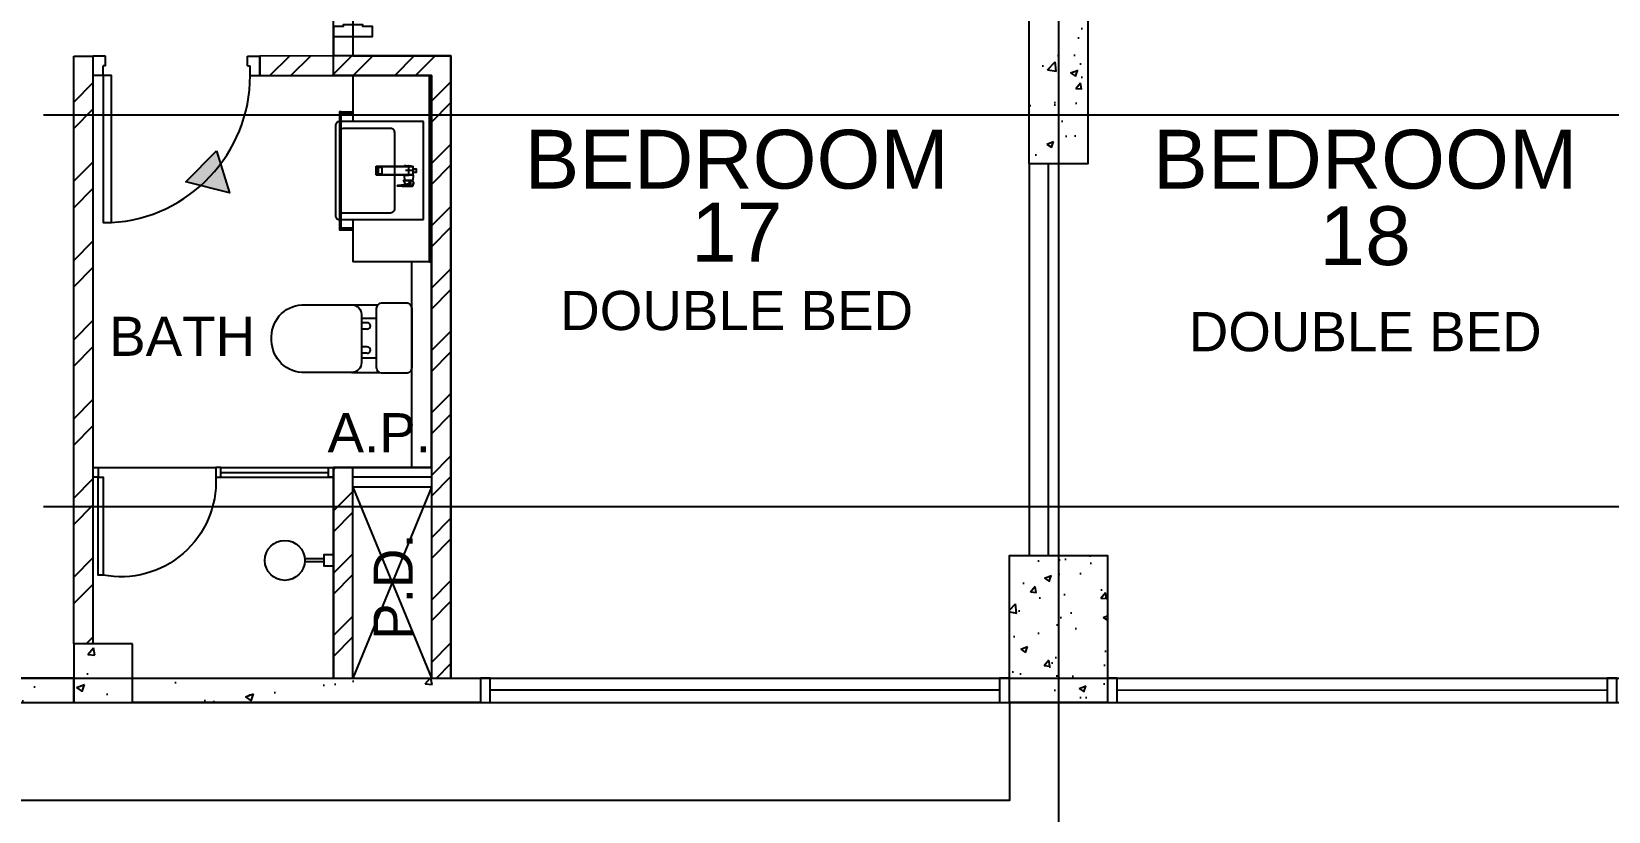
# Model space of a CAD drawing. Header units: millimetres. Extents: x 0 to 70486, y 148 to 42536.
# Drawn here: x 21259 to 29306, y 12362 to 16343 of the extents above; entities that cross this region are included whole.
import ezdxf
from ezdxf.enums import TextEntityAlignment as Align

# ---------------------------------------------------------------- set-up
doc = ezdxf.new("R2010")
doc.units = ezdxf.units.MM
doc.linetypes.add('CENTERX2', pattern=[101.6, 63.5, -12.7, 12.7, -12.7])
for name, color, linetype in [('Architectural Features', 8, 'Continuous'), ('Default', 8, 'Continuous'), ('Door', 8, 'Continuous'), ('Dry Wall', 8, 'Continuous'), ('FSD', 8, 'Continuous'), ('GBP A.P.', 8, 'Continuous'), ('GBP Text 200', 8, 'Continuous'), ('GBP Text 250', 8, 'Continuous'), ('grid', 8, 'CENTERX2'), ('hatch', 8, 'Continuous'), ('LP-Furn built-in', 8, 'Continuous'), ('LP-Furn built-in 2', 8, 'Continuous'), ('LP-Sanitary', 8, 'Continuous'), ('LP-WC', 8, 'Continuous'), ('PD', 8, 'Continuous'), ('PD DOOR', 8, 'Continuous'), ('TEXT', 8, 'Continuous'), ('TEXT Ref', 8, 'Continuous'), ('WALL-NEW', 8, 'Continuous'), ('WALL-STRUCTURE', 8, 'Continuous'), ('WINDOW', 8, 'Continuous'), ('WINDOW-MULLION', 8, 'Continuous'), ('zzz-room mix', 8, 'Continuous')]:
    doc.layers.add(name, color=color, linetype=linetype)
doc.layers.add('LP-Nonplot', color=8, linetype='Continuous', plot=False)
doc.styles.add('BH', font='arial.ttf')

# ---------------------------------------------------------------- blocks, each defined once
blk = doc.blocks.new('SEANNOT_GROUP2')
at = {"layer": 'Default'}
blk.add_line((81.5, 351.1), (81.5, 317.9), dxfattribs=at)
blk = doc.blocks.new('SEANNOT_GROUP3')
at = {"layer": 'Default'}
blk.add_line((99.8, 335.2), (63.8, 335.2), dxfattribs=at)
blk = doc.blocks.new('ghtfdgd')
at = {"layer": 'LP-Sanitary'}
for p, q in [((79230.7, -114993.6), (79230.7, -114979.6)), ((79231.2, -114979.1), (79250.2, -114979.1)), ((79250.7, -114979.6), (79250.7, -114993.6)), ((79214.2, -115039.6), (79218.2, -114994.6)), ((79217.1, -115027.9), (79214.2, -115039.6)), ((79217.1, -115039.6), (79214.2, -115039.6)), ((79215.7, -115019.1), (79215.7, -115005.6)), ((79215.7, -115005.6), (79217.2, -115005.6)), ((79220.2, -114994.6), (79217.1, -115027.9)), ((79217.5, -115184.4), (79217.1, -115027.9)), ((79220.2, -114994.6), (79218.2, -114994.6)), ((79218.9, -115183.4), (79220.2, -114994.6)), ((79261.1, -114994.6), (79220.2, -114994.6)), ((79250.2, -114994.1), (79231.2, -114994.1)), ((79238.9, -114994.1), (79238.9, -114994.6)), ((79242.4, -114994.6), (79242.4, -114994.1)), ((79263.2, -114994.6), (79261.1, -114994.6)), ((79261.1, -114994.6), (79262.4, -115183.4)), ((79264.2, -115027.9), (79261.1, -114994.6)), ((79263.2, -114994.6), (79288.7, -114996.6)), ((79263.2, -114994.6), (79267.1, -115039.6)), ((79264.2, -115027.9), (79263.8, -115184.4)), ((79264.2, -115027.9), (79267.1, -115039.6)), ((79267.1, -115039.6), (79264.2, -115039.6)), ((79288.7, -115037.7), (79267.1, -115039.6)), ((79288.7, -115037.7), (79288.7, -114996.6)), ((79290.7, -115009.4), (79290.7, -115000.9)), ((79290.7, -115009.6), (79290.7, -115009.4)), ((79290.7, -115010.3), (79290.7, -115009.6)), ((79290.7, -115044.4), (79290.7, -115010.3)), ((79290.7, -115044.7), (79290.7, -115044.4)), ((79290.9, -115010.4), (79310.4, -115018.6)), ((79290.9, -115010.4), (79290.9, -115044.5)), ((79290.9, -115044.5), (79310.4, -115036.3)), ((79310.7, -115017.8), (79291, -115009.5)), ((79291, -115009.5), (79291, -115009.5)), ((79291, -115009.5), (79291, -115009.5)), ((79291, -115044.9), (79310.7, -115036.6)), ((79310.4, -115018.6), (79310.5, -115018.7)), ((79310.4, -115036.3), (79310.5, -115036.2)), ((79310.5, -115018.7), (79310.5, -115027.4)), ((79310.5, -115036.2), (79310.5, -115027.4)), ((79310.7, -115017.8), (79314.8, -115009.2)), ((79313.5, -115028.9), (79313.5, -115020.8)), ((79313.5, -115020.8), (79317.3, -115050.9)), ((79313.5, -115028.9), (79313.5, -115036.9)), ((79313.5, -115036.9), (79317.3, -115075.5)), ((79313.5, -115037), (79317.3, -115075.5)), ((79315.2, -115010.7), (79313.6, -115020.4)), ((79313.6, -115020.5), (79313.6, -115020.4)), ((79317.3, -115050.5), (79313.6, -115020.5)), ((79315.2, -115010.7), (79317.3, -115050.4)), ((79318, -115050.2), (79316, -115010.5)), ((79317.3, -115002.9), (79318.9, -114997.5)), ((79319.4, -115044.7), (79317.3, -115002.9)), ((79317.3, -115050.4), (79317.3, -115050.5)), ((79317.3, -115051.4), (79317.3, -115063.3)), ((79317.3, -115075.1), (79317.3, -115063.3)), ((79317.7, -115051.6), (79318.9, -115052.3)), ((79317.7, -115063.5), (79317.7, -115051.6)), ((79317.7, -115063.5), (79317.7, -115075.4)), ((79319.4, -115051), (79318, -115050.2)), ((79318.7, -114997.4), (79318.9, -114997.5)), ((79319.3, -114997.6), (79318.9, -114997.4)), ((79318.9, -114997.5), (79319.4, -114997.7)), ((79318.9, -115074.8), (79318.9, -115052.3)), ((79319.4, -114997.7), (79319.4, -115044.7)), ((79319.4, -115044.7), (79319.4, -115051)), ((79319.8, -115045.3), (79319.8, -114998.3)), ((79319.8, -115051.6), (79319.8, -115045.3)), ((79319.8, -115051.9), (79319.8, -115051.6)), ((79319.8, -115051.9), (79319.8, -115074.4)), ((79317.7, -115075.4), (79318.9, -115074.8)), ((79318, -115076), (79319.3, -115075.3)), ((79319.8, -115074.4), (79319.8, -115074.6)), ((79218.9, -115183.4), (79217.5, -115184.4)), ((79217.5, -115184.4), (79263.8, -115184.4)), ((79262.4, -115183.4), (79218.9, -115183.4)), ((79225, -115154.8), (79225, -115173.1)), ((79255.3, -115153.8), (79226, -115153.8)), ((79255.3, -115154), (79226, -115154)), ((79226, -115174.1), (79255.3, -115174.1)), ((79256.3, -115173.1), (79256.3, -115154.8)), ((79262.4, -115183.4), (79263.8, -115184.4))]:
    blk.add_line(p, q, dxfattribs=at)
for centre, radius, start, end in [((79231.2, -114979.6), 0.5, 90, 180), ((79250.2, -114979.6), 0.5, 0, 90), ((79240.7, -115019.1), 25, 180, 185.74251), ((79231.2, -114993.6), 0.5, 180, 270), ((79250.2, -114993.6), 0.5, 270, 0), ((79280.3, -115017.1), 20, 56.8024, 65.16541), ((79280.3, -115017.1), 20, 294.83459, 301.61275), ((79290.9, -115000.9), 0.2, 127.85265, 180), ((79290.9, -115044.7), 0.2, 180.01397, 293.04704), ((79511, -115282.7), 357.7, 125.84981, 127.98251), ((79530.3, -115308.3), 389.7, 125.92638, 127.88363), ((79234, -109870), 5139.5, 270.63577, 270.89969), ((79227.2, -108854.2), 6155.7, 270.59451, 270.81562), ((79288.3, -115009.7), 2.67, 3.1953, 9.33669), ((79301.7, -114992.9), 0.28, 69.68638, 135.20106), ((79319.7, -114996.5), 23.1, 247.12521, 247.49949), ((79339.3, -115104.4), 73.6, 112.75714, 112.87481), ((79312.3, -115020.9), 1.23, 6.09456, 11.51592), ((79308.7, -115037.4), 4.84, 5.24499, 7.19277), ((79310.7, -115037.3), 2.83, 5.64545, 8.81471), ((79314, -115009.4), 0.822, 12.82151, 37.37855), ((79314.7, -115011.5), 2.53, 77.49723, 90.78809), ((79315.1, -115009.5), 0.509, 38.0096, 78.40522), ((84763.2, -116562.2), 5664.7, 164.02206, 164.08854), ((79313.8, -115010.5), 2.18, 358.67427, 36.2852), ((79317.8, -115050.7), 0.54, 62.22165, 149.68726), ((79305.3, -115051.3), 11.9, 359.62289, 2.1624), ((79315.7, -115050), 2.38, 342.31294, 353.97204), ((79317.3, -115050.2), 0.738, 359.2113, 2.9985), ((79318.5, -114997.9), 0.689, 55.95421, 80.13248), ((79319, -114998.3), 0.8, 0.00654, 61.47672), ((79319.1, -115051.6), 0.688, 1.5121, 63.73401), ((79313.2, -115075.2), 4.12, 356.11976, 1.38136), ((79317.8, -115075.5), 0.494, 177.69922, 295.85307), ((79318.6, -115075.3), 0.938, 181.08912, 220.22046), ((79319, -115074.6), 0.786, 294.19625, 0.49169)]:
    blk.add_arc(centre, radius, start, end, dxfattribs=at)
for centre, major_axis, ratio, start_param, end_param in [((79290.9, -115000.9), (0.2, 0), 0.870233, 1.308042, 3.141593), ((79290.9, -115009.4), (0.2, 0), 0.870251, 1.333095, 3.141593), ((79290.9, -115010.3), (0.2, 0), 0.5, 3.141593, 4.712389), ((79290.9, -115044.4), (0.2, 0), 0.5, 3.141593, 4.712389), ((79290.9, -115000.9), (0.123, -0.158), 0.834595, 2.099205, 3.141593), ((79290.9, -115000.9), (0.123, -0.158), 0.834595, 3.141593, 3.165459), ((79290.9, -115010), (0.077, 0.836), 0.04975, 4.217846, 5.325586), ((79290.9, -115044.1), (-0.077, 0.836), 0.04975, 2.065339, 3.17308), ((79301.6, -114992.9), (0.117, -0.162), 0.844851, 2.109561, 3.167674), ((79310.4, -115018.2), (-0.311, -0.737), 0.21898, 1.092037, 2.210933), ((79310.4, -115035.9), (-0.311, 0.737), 0.21898, 2.049556, 3.141593), ((79310.5, -115018.3), (-0.309, -0.738), 0.217421, 1.09135, 2.210755), ((79310.5, -115035.8), (-0.309, 0.738), 0.217421, 2.050243, 3.169648), ((79310.4, -115035.9), (-0.311, 0.737), 0.21898, 3.141593, 3.168451), ((79314.3, -115020.6), (-0.782, -0.167), 0.921627, 5.682069, 6.099643), ((79314.3, -115020.8), (-0.794, -0.099), 0.898005, 5.760928, 6.175764), ((79314.3, -115036.7), (0.793, 0.106), 0.789486, 3.026004, 3.133916), ((79314.3, -115036.9), (0.796, 0.077), 0.827125, 3.057559, 3.141593), ((79315.1, -115009.6), (0.173, 0.708), 0.018166, 0.444134, 0.918054), ((79315.3, -115009.6), (0.412, 0.321), 0.549065, 0.513637, 1.195391), ((79315.7, -115010.9), (-0.499, -0.026), 0.868619, 4.118709, 5.82428), ((79316.8, -115003.6), (0.961, -0.275), 0.902908, 1.271288, 1.565184), ((79317.8, -115050.6), (-0.5, -0.016), 0.857677, 4.139605, 5.842177), ((79317.8, -115050.9), (-0.5, -0.02), 0.273668, 4.356492, 6.23412), ((79317.8, -115063.3), (-0.5, 0), 0.5, 0.054498, 1.448623), ((79318.4, -114998), (-0.211, -0.772), 0.117484, 2.694436, 3.141054), ((79318.5, -114998.1), (-0.382, -0.703), 0.237912, 2.705017, 3.14394), ((79319, -114998.3), (-0.382, -0.703), 0.237912, 2.705017, 3.141091), ((79319, -114998.3), (-0.8, 0), 0.876594, 3.141494, 4.164132), ((79319, -115045.3), (-0.8, 0), 0.876594, 3.141494, 4.164132), ((79317.8, -115075.5), (-0.494, 0.079), 0.969108, 0.192451, 2.070079), ((79226, -115154.8), (-1, 0), 0.992546, 4.712389, 6.283185), ((79226, -115154.9), (1, 0), 0.890286, 1.570796, 3.141593), ((79226, -115173.1), (1, 0), 0.992546, 3.141593, 4.712389), ((79255.3, -115154.8), (-1, 0), 0.992546, 3.141593, 4.712389), ((79255.3, -115154.9), (1, 0), 0.890286, 0, 1.570796), ((79255.3, -115173.1), (1, 0), 0.992546, 4.712389, 6.283185)]:
    blk.add_ellipse(centre, major_axis=major_axis, ratio=ratio, start_param=start_param, end_param=end_param, dxfattribs=at)
for points, knots in [([(79291, -115009.5), (79291, -115009.5), (79290.9, -115009.5), (79290.8, -115009.6), (79290.7, -115009.6), (79290.7, -115009.6)], [0, 0, 0, 0, 0.5, 0.5, 1, 1, 1, 1]), ([(79291, -115000.7), (79291, -115000.8), (79291, -115000.8), (79291, -115000.9), (79291, -115001.2), (79291, -115001.4), (79291, -115001.7), (79291, -115002.7), (79291, -115003.8), (79291, -115004.8), (79291, -115006.3), (79291, -115007.8), (79291, -115009.2)], [0, 0, 0, 0, 0.02306, 0.02306, 0.02306, 0.115301, 0.115301, 0.115301, 0.484264, 0.484264, 0.484264, 1, 1, 1, 1]), ([(79301.6, -114992.7), (79301.9, -114992.8), (79302.2, -114992.9), (79302.5, -114993), (79305, -114993.6), (79307.5, -114994.3), (79310.1, -114995), (79312.9, -114995.8), (79315.8, -114996.6), (79318.7, -114997.4)], [0, 0, 0, 0, 0.051688, 0.051688, 0.051688, 0.494848, 0.494848, 0.494848, 1, 1, 1, 1]), ([(79310.5, -115018.7), (79310.9, -115018.8), (79311.2, -115019), (79311.9, -115019.4), (79312.2, -115019.7), (79312.8, -115020.1), (79313, -115020.3), (79313.4, -115020.5), (79313.5, -115020.5), (79313.5, -115020.7)], [0, 0, 0, 0, 0.25, 0.25, 0.5, 0.5, 0.75, 0.75, 1, 1, 1, 1]), ([(79310.5, -115036.2), (79310.9, -115036.1), (79311.2, -115035.9), (79311.9, -115035.6), (79312.2, -115035.5), (79312.8, -115035.6), (79313, -115035.7), (79313.4, -115036.2), (79313.5, -115036.5), (79313.5, -115036.8)], [0, 0, 0, 0, 0.25, 0.25, 0.5, 0.5, 0.75, 0.75, 1, 1, 1, 1]), ([(79313.6, -115020.4), (79313.5, -115020.2), (79313.5, -115020), (79313.3, -115019.6), (79313.2, -115019.3), (79312.7, -115018.8), (79312.3, -115018.6), (79311.6, -115018.2), (79311.2, -115018), (79310.8, -115017.9)], [0, 0, 0, 0, 0.25, 0.25, 0.5, 0.5, 0.75, 0.75, 1, 1, 1, 1]), ([(79310.8, -115036.5), (79311, -115036.5), (79311.3, -115036.3), (79311.8, -115036.2), (79312.2, -115036.1), (79312.5, -115036), (79312.8, -115036), (79313, -115036), (79313.1, -115036.1), (79313.2, -115036.2), (79313.4, -115036.3), (79313.5, -115036.6), (79313.5, -115036.7), (79313.5, -115036.8)], [0, 0, 0, 0, 0.124812, 0.2213171, 0.3092796, 0.3899271, 0.4711589, 0.5451559, 0.6166529, 0.6889172, 0.7974179, 0.8896188, 0.9816515, 0.9816515, 0.9816515, 0.9816515]), ([(79314.8, -115009.2), (79314.8, -115009.2), (79314.9, -115009.2), (79314.9, -115009.2), (79315, -115009.2), (79315, -115009.2), (79315.1, -115009.2), (79315.2, -115009.2)], [0, 0, 0, 0, 0.25, 0.25, 0.5, 0.5, 1, 1, 1, 1]), ([(79317.1, -115002.7), (79317, -115003), (79316.9, -115003.3), (79316.8, -115003.6), (79316.5, -115004.7), (79316.2, -115005.8), (79315.9, -115006.9), (79315.7, -115007.6), (79315.4, -115008.3), (79315.2, -115009)], [0, 0, 0, 0, 0.131954, 0.131954, 0.131954, 0.659772, 0.659772, 0.659772, 1, 1, 1, 1]), ([(79315.2, -115009.2), (79315.2, -115009.2), (79315.2, -115009.2), (79315.2, -115009.2), (79315.2, -115009.2), (79315.2, -115009.2)], [0, 0, 0, 0, 0.5, 0.5, 1, 1, 1, 1]), ([(79315.2, -115009.2), (79315.3, -115009.3), (79315.3, -115009.4), (79315.3, -115009.5), (79315.3, -115009.6), (79315.3, -115009.8), (79315.3, -115009.8), (79315.3, -115009.9), (79315.3, -115010), (79315.2, -115010.2), (79315.2, -115010.3), (79315.2, -115010.5), (79315.2, -115010.6), (79315.2, -115010.7)], [0, 0, 0, 0, 0.125, 0.125, 0.25, 0.25, 0.375, 0.375, 0.5, 0.5, 0.75, 0.75, 1, 1, 1, 1]), ([(79318.7, -114997.4), (79318.6, -114997.5), (79318.6, -114997.7), (79318.5, -114997.9), (79318.2, -114999), (79317.9, -115000.1), (79317.5, -115001.2), (79317.4, -115001.7), (79317.2, -115002.2), (79317.1, -115002.7)], [0, 0, 0, 0, 0.095324, 0.095324, 0.095324, 0.707603, 0.707603, 0.707603, 1, 1, 1, 1]), ([(79317.3, -115050.5), (79317.3, -115050.5), (79317.3, -115050.5), (79317.3, -115050.6), (79317.3, -115050.6), (79317.3, -115050.7), (79317.3, -115050.8), (79317.3, -115050.9)], [0, 0, 0, 0, 0.25, 0.25, 0.5, 0.5, 1, 1, 1, 1]), ([(79317.3, -115051.4), (79317.3, -115051.5), (79317.3, -115051.5), (79317.5, -115051.6), (79317.6, -115051.6), (79317.7, -115051.6)], [0, 0, 0, 0, 0.5, 0.5, 1, 1, 1, 1]), ([(79317.7, -115051.6), (79317.7, -115051.6), (79317.7, -115051.5), (79317.8, -115051.4), (79317.8, -115051.3), (79317.8, -115051.1), (79317.8, -115051), (79317.9, -115050.9), (79317.9, -115050.8), (79317.9, -115050.7)], [0, 0, 0, 0, 0.25, 0.25, 0.5, 0.5, 0.75, 0.75, 1, 1, 1, 1]), ([(79319.4, -115051), (79319.4, -115051), (79319.4, -115051), (79319.4, -115051), (79319.4, -115051), (79319.4, -115051), (79319.4, -115051), (79319.4, -115051.1), (79319.4, -115051.1), (79319.4, -115051.2), (79319.4, -115051.2), (79319.3, -115051.3), (79319.3, -115051.3), (79319.3, -115051.4), (79319.3, -115051.5), (79319.2, -115051.6), (79319.2, -115051.6), (79319.1, -115051.7), (79319.1, -115051.8), (79319, -115051.9), (79319, -115052), (79318.9, -115052.1), (79318.9, -115052.1), (79318.9, -115052.2), (79318.9, -115052.3), (79318.9, -115052.3), (79318.9, -115052.3), (79318.9, -115052.3), (79318.9, -115052.3), (79318.9, -115052.3), (79318.9, -115052.3)], [0, 0, 0, 0, 0.000034, 0.000034, 0.000034, 0.03445, 0.03445, 0.03445, 0.175251, 0.175251, 0.175251, 0.317196, 0.317196, 0.317196, 0.479622, 0.479622, 0.479622, 0.662074, 0.662074, 0.662074, 0.829132, 0.829132, 0.829132, 0.958486, 0.958486, 0.958486, 0.999966, 0.999966, 0.999966, 1, 1, 1, 1]), ([(79319.8, -115051.9), (79319.8, -115052), (79319.7, -115052), (79319.7, -115052.1), (79319.6, -115052.2), (79319.4, -115052.3), (79319.3, -115052.3), (79319.1, -115052.3), (79319, -115052.3), (79318.9, -115052.3)], [0, 0, 0, 0, 0.25, 0.25, 0.5, 0.5, 0.75, 0.75, 1, 1, 1, 1]), ([(79317.3, -115075.1), (79317.3, -115075.2), (79317.3, -115075.2), (79317.5, -115075.3), (79317.6, -115075.3), (79317.7, -115075.4)], [0, 0, 0, 0, 0.5, 0.5, 1, 1, 1, 1]), ([(79319.8, -115074.4), (79319.8, -115074.5), (79319.7, -115074.5), (79319.7, -115074.6), (79319.6, -115074.7), (79319.4, -115074.8), (79319.3, -115074.8), (79319.1, -115074.8), (79319, -115074.8), (79318.9, -115074.8)], [0, 0, 0, 0, 0.25, 0.25, 0.5, 0.5, 0.75, 0.75, 1, 1, 1, 1]), ([(79319.3, -115075.3), (79319.3, -115075.3), (79319.3, -115075.3), (79319.2, -115075.3), (79319.2, -115075.3), (79319.1, -115075.3), (79319.1, -115075.2), (79319, -115075.2), (79319, -115075.1), (79318.9, -115075.1), (79318.9, -115075), (79318.9, -115074.9), (79318.9, -115074.9), (79318.9, -115074.9), (79318.9, -115074.8), (79318.9, -115074.8), (79318.9, -115074.8), (79318.9, -115074.8), (79318.9, -115074.8)], [0.3296223, 0.3296223, 0.3296223, 0.3296223, 0.4796217, 0.4796217, 0.4796217, 0.6620737, 0.6620737, 0.6620737, 0.829132, 0.829132, 0.829132, 0.9584856, 0.9584856, 0.9584856, 0.9999655, 0.9999655, 0.9999655, 1, 1, 1, 1])]:
    blk.add_open_spline(points, degree=3, knots=knots, dxfattribs=at)
for points, degree in [([(79301.8, -114992.7), (79301.7, -114992.6), (79301.7, -114992.7), (79301.6, -114992.7)], 3), ([(79318.6, -114997.3), (79316.3, -114996.6), (79310.7, -114995.1), (79301.8, -114992.7)], 3), ([(79313.5, -115028.9), (79313.5, -115028.4), (79313.4, -115028), (79312.3, -115027.4), (79311.4, -115027.4), (79310.5, -115027.4)], 5), ([(79317.9, -115075.9), (79317.9, -115076), (79318, -115076), (79318, -115075.9)], 3)]:
    blk.add_open_spline(points, degree=degree, dxfattribs=at)
at = {"layer": 'LP-Nonplot'}
for name in ['SEANNOT_GROUP3', 'SEANNOT_GROUP2']:
    blk.add_blockref(name, (79159.1, -115352.3), dxfattribs=at)
blk = doc.blocks.new('SINK')
at = {"layer": 'LP-Sanitary'}
blk.add_line((-74936.8, -44774), (-75436.8, -44774), dxfattribs=at)
blk.add_lwpolyline([(-75436.8, -44774), (-75436.8, -45203.2, 0.414214), (-75416.8, -45223.2), (-74956.8, -45223.2, 0.414214), (-74936.8, -45203.2), (-74936.8, -44774)], format="xyb", dxfattribs=at)
blk.add_lwpolyline([(-75401.8, -44941.1), (-75401.8, -45183.3, 0.414117), (-75381.8, -45203.2), (-74991.8, -45203.2, 0.41431), (-74971.8, -45183.2), (-74971.8, -44941.1, 0.414117), (-74991.8, -44921.1), (-75381.8, -44921.1, 0.41431)], format="xyb", close=True, dxfattribs=at)
at = {"layer": 'LP-Furn built-in'}
blk.add_blockref('ghtfdgd', (-154427.4, 70168.1), dxfattribs=at)
blk = doc.blocks.new('pln_sink 1100x380')
at = {"ltscale": 1000}
for p, q in [((0, 0), (400, 0)), ((400, 0), (400, -235)), ((459.9, -184.9), (400, -184.9)), ((459.9, -194.9), (400, -194.9)), ((400, -735), (400, -950)), ((459.9, -776.6), (400, -776.6)), ((459.9, -786.6), (400, -786.6)), ((0, -950), (400, -950))]:
    blk.add_line(p, q, dxfattribs=at)
for points in [[(10, -950), (10, 0), (0, 0), (0, -950), (10, -950)], [(10, 0), (10, -950), (0, -950), (0, 0), (10, 0)]]:
    blk.add_lwpolyline(points, dxfattribs=at)
at = {"ltscale": 200}
blk.add_lwpolyline([(459.9, -184.9), (468.4, -184.9), (468.4, -786.6), (459.9, -786.6)], close=True, dxfattribs=at)
at = {"layer": 'LP-Furn built-in', "extrusion": (0, 0, -1), "zscale": -1, "rotation": 270}
blk.add_blockref('SINK', (44734, -75671.8), dxfattribs=at)
blk = doc.blocks.new('pln_shower head')
at = {"ltscale": 100}
for points in [[(101, 9.1), (200, 9.1)], [(101, -5.9), (200, -5.9)]]:
    blk.add_lwpolyline(points, dxfattribs=at)
at = {"ltscale": 0.5}
blk.add_lwpolyline([(248, 30.1), (248, -29.9), (200, -29.9), (200, 30.1)], close=True, dxfattribs=at)
at = {"ltscale": 100}
blk.add_circle((0, 0), 101.9, dxfattribs=at)
blk = doc.blocks.new('pln_toilet')
for p, q in [((-170.1, -306.5), (-170.1, -171.6)), ((-78.2, -226.9), (-78.2, -256.5)), ((-45, -226.9), (-45, -256.5)), ((44.7, -226.9), (44.7, -256.5)), ((77.9, -226.9), (77.9, -256.5)), ((175.5, -306.5), (175.5, -165.2))]:
    blk.add_line(p, q)
for points in [[(180, -30), (180, -149.3, -0.414214), (150, -179.3), (-150, -179.3, -0.414214), (-180, -149.3), (-180, -30, -0.414214), (-150, 0), (150, 0, -0.414214)], [(175.5, -306.5), (175.5, -545.1, -0.424695), (14, -715.1), (-7.8, -715.1, -0.423698), (-170.1, -545.1), (-170.1, -306.5, -0.414214), (-120.1, -256.5), (125.5, -256.5, -0.414214)]]:
    blk.add_lwpolyline(points, format="xyb", close=True)
for points in [[(-101.9, -256.5), (-101.9, -179.3)], [(102.9, -179.3), (102.9, -256.5)]]:
    blk.add_lwpolyline(points)
for centre in [(-61.6, -226.9), (61.3, -226.9)]:
    blk.add_arc(centre, 16.6, 0, 180)
blk = doc.blocks.new('A$C65CE4B9A')
at = {"layer": 'grid', "ltscale": 200}
for p, q in [((-41000, 10500), (-41000, -20450)), ((-66500, -12450), (0, -12450)), ((-66500, -14450), (0, -14450)), ((-66500, -15450), (0, -15450))]:
    blk.add_line(p, q, dxfattribs=at)

msp = doc.modelspace()

# ---------------------------------------------------------------- hatches: boundary and pattern name
at = {"layer": 'FSD'}
msp.add_hatch(color=256, dxfattribs=at).paths.add_polyline_path([(22203, 15733.5), (22268.5, 15519.5), (22046.1, 15576)])
at = {"layer": 'hatch'}
h = msp.add_hatch(dxfattribs=at)
h.set_pattern_fill('AR-CONC', color=256, scale=50, style=0)
h.set_pattern_definition([(50, (-580552.97, 738548.02), (358.63009, -31.37607), [37.5, -412.5]), (355, (-580552.97, 738548.02), (-69.37567, 376.09607), [30, -330]), (100.4514, (-580523.1, 738545.4), (289.25469, 344.71977), [31.8701, -350.57106]), (46.1842, (-580552.97, 738648), (533.62052, -82.7595), [56.25, -618.75]), (96.6356, (-580508.5, 738641.1), (467.33135, 487.05894), [47.80514, -525.8565]), (351.1842, (-580553, 738648), (467.33097, 487.0593), [45, -495]), (21, (-580502.97, 738623.02), (298.45353, -201.309445), [37.5, -412.5]), (326, (-580502.97, 738623.02), (121.65767, 362.57502), [30, -330]), (71.4514, (-580478.1, 738606.24), (420.11131, 161.26525), [31.8701, -350.57106]), (37.5, (-580552.97, 738548.02), (6.079928, 166.446927), [0, -326, 0, -335, 0, -331.25]), (7.5, (-580552.97, 738548.02), (131.53477, 197.205856), [0, -191, 0, -318.5, 0, -126.25]), (327.5, (-580664.47, 738548.02), (266.911218, -11.277436), [0, -125, 0, -390, 0, -517.5]), (317.5, (-580714.47, 738548.02), (291.593085, 50.05249), [0, -162.5, 0, -259, 0, -367.5])])
h.paths.add_polyline_path([(26349, 15667.8), (26349, 18717.4), (26649, 18717.4), (26649, 15667.5)])
h.paths.add_polyline_path([(26749, 13667.8), (26249, 13667.8), (26249, 12917.9), (26749, 12917.9)])
h = msp.add_hatch(dxfattribs=at)
h.set_pattern_fill('ANSI32', color=256, scale=30, style=0)
h.set_pattern_definition([(45, (1389.7, 9637.85), (-202.0558, 202.0558), []), (45, (1524.4, 9637.85), (-202.0558, 202.0558), [])])
h.paths.add_polyline_path([(21574, 16217.8), (21474, 16217.8), (21474, 13217.8), (21574, 13217.8)])
h = msp.add_hatch(dxfattribs=at)
h.set_pattern_fill('ANSI32', color=256, scale=600, style=0)
h.set_pattern_definition([(45, (322171.65, -87979.3), (-159.09903, 159.09903), []), (45, (322277.71, -87979.3), (-159.09903, 159.09903), [])])
edge = h.paths.add_edge_path()
edge.add_line((23299, 13042.7), (23399, 13042.7))
edge.add_line((23399, 13042.7), (23399, 13040.2))
edge.add_line((23399, 13040.2), (23399, 16217.9))
edge.add_line((23399, 16217.9), (22799, 16217.9))
edge.add_line((22799, 16217.9), (22424, 16217.7))
edge.add_line((22424, 16217.7), (22424, 16117.7))
edge.add_line((22424, 16117.7), (23299, 16117.9))
edge.add_line((23299, 16117.9), (23299, 14117.8))
edge.add_line((23299, 14117.8), (23299, 13042.8))
h.paths.add_polyline_path([(22899, 14117.8), (22799, 14117.8), (22799, 13042.8), (22899, 13042.8)], flags=17)
h = msp.add_hatch(dxfattribs=at)
h.set_pattern_fill('AR-CONC', color=256, scale=60, style=0)
h.set_pattern_definition([(50, (-580552.97, 738548.02), (430.35611, -37.65128), [45, -495]), (355, (-580552.97, 738548), (-83.2508, 451.31528), [36, -396]), (100.4514, (-580517.1, 738544.9), (347.10563, 413.66373), [38.24411, -420.68527]), (46.1842, (-580552.97, 738668), (640.34463, -99.3114), [67.5, -742.5]), (96.6356, (-580499.6, 738659.74), (560.79762, 584.47072), [57.36617, -631.0278]), (351.1842, (-580553, 738668), (560.79717, 584.47116), [54, -594]), (21, (-580492.97, 738638.02), (358.14423, -241.57133), [45, -495]), (326, (-580492.97, 738638), (145.9892, 435.09003), [36, -396]), (71.4514, (-580463.13, 738617.9), (504.13358, 193.5183), [38.24411, -420.68527]), (37.5, (-580552.97, 738548.02), (7.295913, 199.736312), [0, -391.2, 0, -402, 0, -397.5]), (7.5, (-580552.97, 738548.02), (157.841722, 236.647027), [0, -229.2, 0, -382.2, 0, -151.5]), (327.5, (-580686.77, 738548.02), (320.293462, -13.532923), [0, -150, 0, -468, 0, -621]), (317.5, (-580746.77, 738548.02), (349.9117, 60.06299), [0, -195, 0, -310.8, 0, -441])])
h.paths.add_polyline_path([(21474, 13042.8), (20874, 13042.8), (20874, 12917.8), (21474, 12917.8)])
h.paths.add_polyline_path([(21774, 13042.8), (23549, 13042.8), (23549, 12917.8), (21774, 12917.8)])
h.paths.add_polyline_path([(21774, 13217.8), (21474, 13217.8), (21474, 12917.8), (21774, 12917.8)])
h = msp.add_hatch(dxfattribs=at)
h.set_pattern_fill('ANSI32', color=256, scale=30, style=0)
h.set_pattern_definition([(45, (1389.7, 9662.56), (-202.0558, 202.0558), []), (45, (1524.4, 9662.56), (-202.0558, 202.0558), [])])
h.paths.add_polyline_path([(21774, 13042.4), (22799, 13042.4), (22799, 13042.5), (21774, 13042.5)])

# ---------------------------------------------------------------- linework, layer by layer
at = {"layer": 'Architectural Features', "ltscale": 50, "elevation": 0}
msp.add_lwpolyline([(26249, 12917.8), (26249, 12417.8), (16899.9, 12417.8), (16899.9, 13417.8)], dxfattribs=at)
at = {"layer": 'Door'}
msp.add_lwpolyline([(22799, 16317.8), (22999, 16317.8), (22999, 16367.8), (22949, 16367.8), (22949, 16377.8), (22849, 16377.8), (22849, 16367.8), (22799, 16367.8), (22799, 16317.8), (22999, 16317.8)], dxfattribs=at)
at = {"layer": 'Dry Wall'}
msp.add_line((22799, 16317.8), (22799.1, 16217.9), dxfattribs=at)
msp.add_lwpolyline([(22899, 16317.8), (22899, 16217.9), (22799, 16217.9)], dxfattribs=at)
msp.add_lwpolyline([(26449, 15667.8), (26349, 15667.8), (26349, 13667.8), (26449, 13667.8)], close=True, dxfattribs=at)
at = {"layer": 'FSD', "ltscale": 5}
msp.add_lwpolyline([(22203, 15733.5), (22268.5, 15519.5), (22046.1, 15576)], close=True, dxfattribs=at)
at = {"layer": 'LP-Furn built-in 2'}
for p, q in [((21636.5, 16217.8), (21574, 16217.8)), ((21574, 16117.8), (21574, 16217.8)), ((21636.5, 16167.8), (21636.5, 16217.8)), ((22361.5, 16167.8), (22361.5, 16217.8)), ((22361.5, 16217.8), (22424, 16217.8)), ((22424, 16117.8), (22424, 16217.8)), ((21624, 16117.8), (21574, 16117.8)), ((21624, 16117.8), (21624, 16167.8)), ((21636.5, 16167.8), (21624, 16167.8)), ((22361.5, 16167.8), (22374, 16167.8)), ((22374, 16117.8), (22374, 16167.8)), ((22374, 16117.8), (22424, 16117.8))]:
    msp.add_line(p, q, dxfattribs=at)
msp.add_lwpolyline([(21624, 16117.8), (21624, 15367.8), (21666.1, 15367.8), (21666.1, 16117.8), (21624, 16117.8)], dxfattribs=at)
msp.add_arc((21622.8, 16117.7), 751.2, 273.30285, 0.00669, dxfattribs=at)
at = {"layer": 'LP-Sanitary'}
for points in [[(21599, 14067.8), (21574, 14067.8), (21574, 14117.8), (21599, 14117.8)], [(22199, 14067.8), (22224, 14067.8), (22224, 14117.8), (22199, 14117.8)], [(21624, 13567.8), (21599, 13567.8), (21599, 14067.8), (21624, 14067.8)]]:
    msp.add_lwpolyline(points, close=True, dxfattribs=at)
for points in [[(21599, 14117.8), (22199, 14117.8)], [(22224, 14117.8), (22799, 14117.8), (22799, 14092.8)], [(22224, 14092.8), (22774, 14092.8)], [(22774, 14117.8), (22799, 14117.8), (22799, 14067.8), (22774, 14067.8), (22774, 14117.8)], [(22224, 14067.8), (22799, 14067.8), (22799, 14067.8)]]:
    msp.add_lwpolyline(points, dxfattribs=at)
msp.add_lwpolyline([(22199, 14067.8, -0.484654), (21624, 13568.3)], format="xyb", dxfattribs=at)
at = {"layer": 'LP-WC'}
msp.add_lwpolyline([(23199, 14117.8), (23199, 15167.8)], dxfattribs=at)
at = {"layer": 'PD'}
for points in [[(23299, 14117.8), (22899, 14117.8)], [(23299, 14017.8), (22899, 14017.8)]]:
    msp.add_lwpolyline(points, dxfattribs=at)
at = {"layer": 'PD', "ltscale": 20}
for points in [[(23299, 14017.8), (22899, 13042.8)], [(22899, 14017.8), (23299, 13042.8)]]:
    msp.add_lwpolyline(points, dxfattribs=at)
at = {"layer": 'PD DOOR'}
msp.add_lwpolyline([(23299, 14067.9), (22899, 14067.8)], dxfattribs=at)
at = {"layer": 'WALL-NEW'}
for points in [[(21474, 13217.8), (21474, 16217.8)], [(21474, 16217.8), (21574, 16217.8)], [(21574, 13217.8), (21574, 16217.8)], [(23399, 13042.8), (23399, 16217.9), (22799, 16217.9), (22424, 16217.7), (22424, 16117.7), (23299, 16117.9), (23299, 14117.8), (23299, 13042.8)], [(22899, 13042.8), (22899, 14117.8), (22899, 14117.8), (22799, 14117.8), (22799, 13042.8)], [(26249, 13042.8), (26249, 13042.8)]]:
    msp.add_lwpolyline(points, dxfattribs=at)
for points in [[(21474, 13042.8), (20874, 13042.8), (20874, 12917.8), (21474, 12917.8)], [(21774, 13042.8), (23549, 13042.8), (23549, 12917.8), (21774, 12917.8)]]:
    msp.add_lwpolyline(points, close=True, dxfattribs=at)
at = {"layer": 'WALL-STRUCTURE'}
for points in [[(26349, 15667.8), (26349, 18717.4), (26649, 18717.4), (26649, 15667.5), (26349, 15667.8)], [(26249, 12917.9), (26249, 13667.8), (26749, 13667.8), (26749, 12917.8)], [(26749, 12917.8), (26249, 12917.8), (26249, 12917.9)]]:
    msp.add_lwpolyline(points, dxfattribs=at)
msp.add_lwpolyline([(21774, 13217.8), (21474, 13217.8), (21474, 12917.8), (21774, 12917.8)], close=True, dxfattribs=at)
at = {"layer": 'WINDOW', "elevation": 0}
for points in [[(23599, 13042.8), (26199, 13042.7)], [(29299, 12980.3), (26799, 12979.7)]]:
    msp.add_lwpolyline(points, dxfattribs=at)
at = {"layer": 'WINDOW'}
for points in [[(26799, 13042.7), (29299, 13042.7)], [(26199, 12980.3), (23599, 12980.3)], [(23599, 12917.8), (26199, 12917.8)], [(26799, 12917.8), (29299, 12917.8)]]:
    msp.add_lwpolyline(points, dxfattribs=at)
at = {"layer": 'WINDOW-MULLION', "ltscale": 100}
for points in [[(23599, 12917.8), (23599, 13042.8), (23549, 13042.8), (23549, 12917.8)], [(26799, 12917.8), (26799, 13042.7), (26749, 13042.7), (26749, 12917.8)]]:
    msp.add_lwpolyline(points, close=True, dxfattribs=at)
at = {"layer": 'WINDOW-MULLION', "ltscale": 100, "elevation": 0}
for points in [[(26249, 12917.8), (26249, 13042.8), (26199, 13042.8), (26199, 12917.8)], [(29349, 12917.8), (29349, 13042.7), (29299, 13042.7), (29299, 12917.8)]]:
    msp.add_lwpolyline(points, close=True, dxfattribs=at)
at = {"layer": 'zzz-room mix', "elevation": 0}
msp.add_lwpolyline([(17599, 13042.8), (22799, 13042.8), (22799, 14117.8), (23299, 14117.8), (23299, 16117.8), (22799.1, 16117.7), (22799.1, 19367.8), (21674, 19367.8), (21674, 17217.8), (17599, 17217.7)], close=True, dxfattribs=at)
at = {"layer": 'zzz-room mix'}
msp.add_lwpolyline([(22899, 19367.8), (22899, 16217.9), (23399, 16217.9), (23399, 13042.8), (44249, 13042.8), (44249, 13917.9), (44549, 13917.9), (44549, 19367.8), (39049, 19367.8), (39049, 18717.8), (37949, 18717.8), (37949, 19367.8), (33049, 19367.8), (33049, 18717.8), (31949, 18717.8), (31949, 19367.8), (26949, 19367.8), (26949, 18617.4), (25849, 18617.4), (25849, 19367.8)], close=True, dxfattribs=at)

# ---------------------------------------------------------------- block references
at = {"layer": 'LP-Sanitary', "xscale": -1}
msp.add_blockref('pln_sink 1100x380', (23299, 16117.8), dxfattribs=at)
at = {"layer": 'LP-Sanitary'}
for name, p, rotation in [('pln_toilet', (23199, 14778.4), 270), ('pln_shower head', (22551.1, 13643.6), 9.155388334729972e-05)]:
    msp.add_blockref(name, p, dxfattribs=dict(at, rotation=rotation))
at = {"layer": 'TEXT Ref'}
msp.add_blockref('A$C65CE4B9A', (67500, 28367.9), dxfattribs=at)

# ---------------------------------------------------------------- texts
at = {"layer": 'GBP A.P.', "style": 'BH'}
msp.add_text('A.P.', height=200, rotation=0.00004, dxfattribs=at).set_placement((23033.1, 14195), align=Align.CENTER)
at = {"layer": 'GBP Text 200', "style": 'BH'}
for s, p in [('DOUBLE BED', (24856.9, 14819)), ('BATH', (22027.3, 14687.3)), ('DOUBLE BED', (28064.2, 14710.8))]:
    msp.add_text(s, height=200, dxfattribs=at).set_placement(p, align=Align.CENTER)
at = {"layer": 'GBP Text 250', "style": 'BH'}
for s, p in [('BEDROOM', (24856.9, 15541.2)), ('BEDROOM', (28064.2, 15541.2)), ('17', (24856.9, 15169)), ('18', (28064.2, 15150.8))]:
    msp.add_text(s, height=300, dxfattribs=at).set_placement(p, align=Align.CENTER)
at = {"layer": 'TEXT', "style": 'BH'}
msp.add_text('P.D.', height=200, rotation=90, dxfattribs=at).set_placement((23204.1, 13509.7), align=Align.CENTER)

doc.saveas('drawing.dxf')
